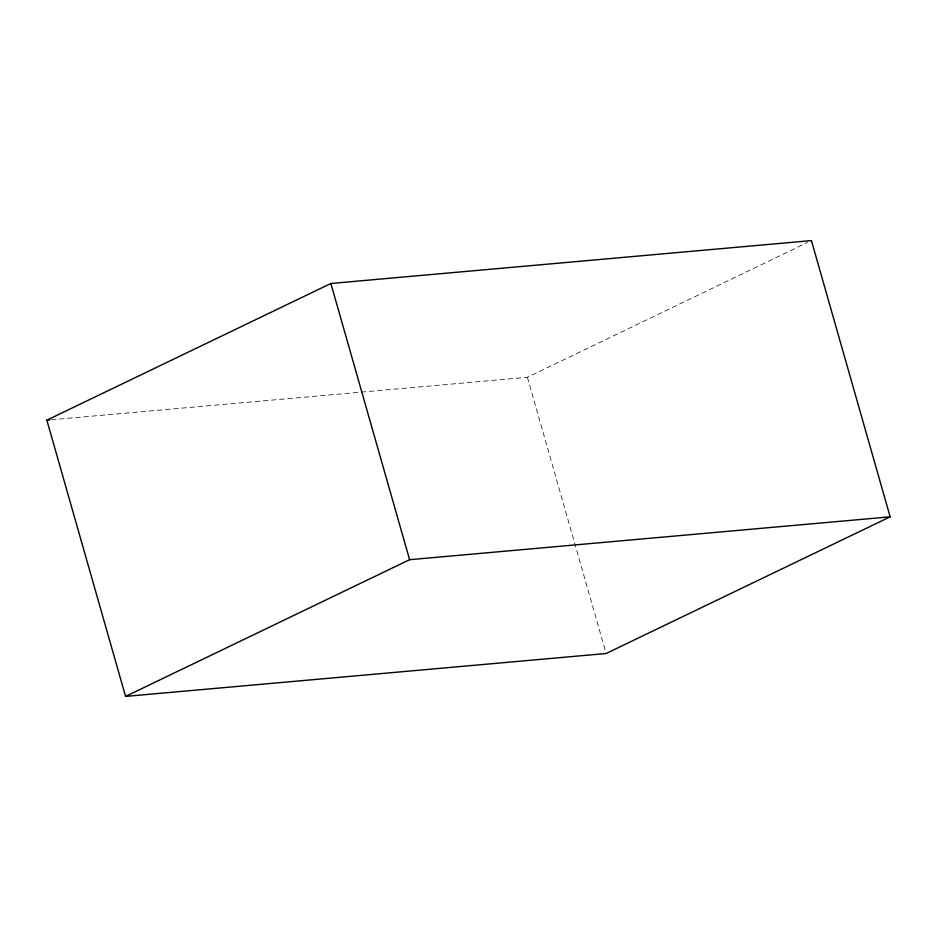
<?xml version="1.0" encoding="UTF-8"?>
<svg xmlns="http://www.w3.org/2000/svg" width="937" height="937" viewBox="0 0 937 937"><rect width="100%" height="100%" fill="white"/><g stroke="black" fill="none" stroke-linecap="round" stroke-linejoin="round"><path stroke-width="0.7" stroke-dasharray="4.68 3.51" d="M51.219 419.788L527.402 377.295L807.483 242.496M527.402 377.295L605.724 652.105"/><path stroke-width="1.41" d="M46.85 420.174L330.878 283.489L811.43 240.598L890.15 516.826L606.122 653.511L125.57 696.402L46.85 420.174L49.766 419.917M125.57 696.402L409.598 559.705L890.15 516.826M330.878 283.489L409.598 559.705"/></g></svg>
